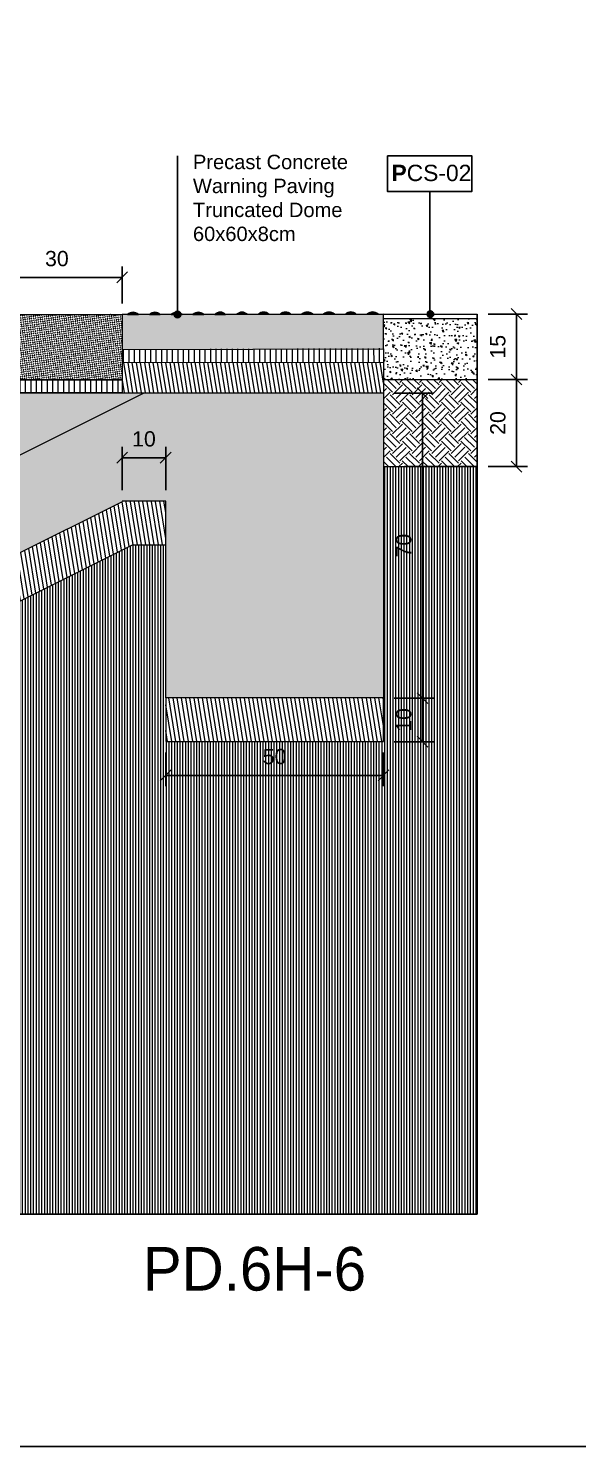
# Model space of a CAD drawing. Header units: metres. Extents: x -325 to 301, y -147 to 149.
# Drawn here: x 78.196 to 79.457, y 33.457 to 36.712 of the extents above; entities that cross this region are included whole.
import ezdxf

# ---------------------------------------------------------------- set-up
doc = ezdxf.new("R2010")
doc.units = ezdxf.units.M
doc.layers.get('Defpoints').update_dxf_attribs({"lineweight": 13})
doc.layers.add('-aux', color=50, linetype='Continuous', plot=False)
doc.layers.add('-AUX_MON', color=3, linetype='Continuous', plot=False)
doc.layers.add('0-TX-1_25', color=7, linetype='Continuous', true_color=0x3f4f7f)
doc.layers.add('3-TR-paviment fort', color=7, linetype='Continuous', true_color=0xd1d1d1)
for name, color, linetype, lineweight, true_color in [('03-TR-Paviment_08_Natural Stone Bleachers', 7, 'Continuous', 5, 0xafad9d), ('3-TR sorra granitica', 7, 'Continuous', 0, 0xf2dac9), ('3-TR tot_u', 7, 'Continuous', 5, 0x787878)]:
    doc.layers.add(name, color=color, linetype=linetype, lineweight=lineweight, true_color=true_color)
for name, color, linetype, lineweight in [('1-CM', 7, 'Continuous', 0), ('3-TR Formigó', 252, 'Continuous', 0), ('3-TR Seleccionat', 44, 'Continuous', 0), ('3-TR Tot-u', 37, 'Continuous', 0)]:
    doc.layers.add(name, color=color, linetype=linetype, lineweight=lineweight)
for name, color, linetype in [('1-SECCIÓ', 1, 'Continuous'), ('A-KEYPLAN_HATCH', 7, 'Continuous'), ('A_TEXT_2', 7, 'Continuous')]:
    doc.layers.add(name, color=color, linetype=linetype)
doc.styles.get("Standard").update_dxf_attribs({"font": 'arial.ttf'})
doc.styles.add('x-llegenda materials$0$ENGRAVERS', font='TT0586M.TTF')
doc.dimstyles.new('ISO-25', dxfattribs={"dimtxt": 0.1, "dimasz": 0.1, "dimexe": 0.1, "dimexo": 0.1, "dimgap": 0.1, "dimtad": 1, "dimdec": 0, "dimlfac": 100, "dimzin": 9, "dimtxsty": 'Standard', "dimblk": 'OBLIQUE', "dimcen": 0.1, "dimadec": 0, "dimazin": 0, "dimtfac": 1, "dimtdec": 0, "dimtmove": 0, "dimatfit": 3, "dimldrblk": 'OBLIQUE', "dimfxl": 1, "dimarcsym": 0})

# ---------------------------------------------------------------- blocks, each defined once
blk = doc.blocks.new('_Oblique')
at = {"color": 0, "lineweight": -2}
blk.add_line((-0.5, -0.5), (0.5, 0.5), dxfattribs=at)
blk = doc.blocks.new('*D1981')
at = {"layer": '0-TX-1_25', "color": 0, "lineweight": -2, "transparency": 16777216}
for p, q in [((79.2518, 36.0559), (79.3421, 36.0559)), ((79.3171, 36.0559), (79.3171, 35.9059)), ((79.2518, 35.9059), (79.3421, 35.9059))]:
    blk.add_line(p, q, dxfattribs=at)
at = {"layer": 'Defpoints', "color": 0, "transparency": 16777216}
for p in [(79.2268, 36.0559), (79.2268, 35.9059), (79.3171, 35.9059)]:
    blk.add_point(p, dxfattribs=at)
at = {"layer": '0-TX-1_25', "color": 0, "lineweight": -2, "transparency": 16777216, "xscale": 0.025, "yscale": 0.025, "zscale": 0.025}
for p, rotation in [((79.3171, 36.0559), 90), ((79.3171, 35.9059), 270)]:
    blk.add_blockref('_Oblique', p, dxfattribs=dict(at, rotation=rotation))
at = {"layer": '0-TX-1_25', "color": 0, "transparency": 16777216, "insert": (79.2743, 35.9809), "char_height": 0.035, "attachment_point": 5, "rotation": 90}
blk.add_mtext('15', dxfattribs=at)
blk = doc.blocks.new('*U1805')
at = {"layer": '3-TR-paviment fort'}
blk.add_hatch(color=256, dxfattribs=at).paths.add_polyline_path([(0.025, 0), (0.05, 0, 0.4)])
blk.add_lwpolyline([(0.025, 0), (0.05, 0)])
blk.add_arc((0.0375, -0.013125), 0.018125, 46.397181, 133.602819)
blk = doc.blocks.new('*U1806')
at = {"color": 0, "linetype": 'ByBlock', "lineweight": -2, "transparency": 16777216}
for p in [(0, 0.08), (0.05, 0.08), (0.1, 0.08), (0.15, 0.08), (0.2, 0.08), (0.25, 0.08), (0.3, 0.08), (0.35, 0.08), (0.4, 0.08), (0.45, 0.08), (0.5, 0.08), (0.55, 0.08)]:
    blk.add_blockref('*U1805', p, dxfattribs=at)
blk = doc.blocks.new('Warning Surface 600x600x80')
at = {"layer": '3-TR-paviment fort'}
blk.add_hatch(color=256, dxfattribs=at).paths.add_polyline_path([(0, 0.08), (0.6, 0.08), (0.6, 0), (0.0002, 0.0006)])
blk.add_lwpolyline([(0, 0.08), (0.6, 0.08)])
at = {"layer": '1-CM'}
blk.add_lwpolyline([(0.6, 0.08), (0, 0.08), (0, 0), (0.6, 0)], close=True, dxfattribs=at)
blk.add_blockref('*U1806', (-0.0125, 0))
blk = doc.blocks.new('POINT')
at = {"layer": '0-TX-1_25'}
h = blk.add_hatch(dxfattribs=at)
h.set_pattern_fill('ANGLE', color=256)
h.set_pattern_definition([(0, (-83.747, -12.726), (0, 6.985), [5.08, -1.905]), (90, (-83.747, -12.726), (-6.985, 4e-16), [5.08, -1.905])])
edge = h.paths.add_edge_path()
edge.add_arc((0, 0), 0.0075, 0, 360)
h = blk.add_hatch(color=256, dxfattribs=at)
h.dxf.hatch_style = 1
edge = h.paths.add_edge_path()
edge.add_arc((0, 0), 0.0075, 0, 360)
blk.add_circle((0, 0), 0.0075, dxfattribs=at)
blk = doc.blocks.new('*D1974')
at = {"layer": '0-TX-1_25', "color": 0, "lineweight": -2, "transparency": 16777216}
for p, q in [((78.1116, 36.08), (78.1116, 36.1652)), ((78.4116, 36.08), (78.4116, 36.1652)), ((78.1116, 36.1402), (78.4116, 36.1402))]:
    blk.add_line(p, q, dxfattribs=at)
at = {"layer": 'Defpoints', "color": 0, "transparency": 16777216}
for p in [(78.4116, 36.1402), (78.1116, 36.055), (78.4116, 36.055)]:
    blk.add_point(p, dxfattribs=at)
at = {"layer": '0-TX-1_25', "color": 0, "lineweight": -2, "transparency": 16777216, "xscale": 0.025, "yscale": 0.025, "zscale": 0.025, "rotation": 180}
blk.add_blockref('_Oblique', (78.1116, 36.1402), dxfattribs=at)
at = {"layer": '0-TX-1_25', "color": 0, "lineweight": -2, "transparency": 16777216, "xscale": 0.025, "yscale": 0.025, "zscale": 0.025}
blk.add_blockref('_Oblique', (78.4116, 36.1402), dxfattribs=at)
at = {"layer": '0-TX-1_25', "color": 0, "transparency": 16777216, "insert": (78.2616, 36.1831), "char_height": 0.035, "attachment_point": 5}
blk.add_mtext('30', dxfattribs=at)
blk = doc.blocks.new('hatch keyplan 2')
at = {"layer": 'A-KEYPLAN_HATCH'}
blk.add_lwpolyline([(0, 0.00548), (0.01287, 0.00548), (0.01287, 0), (0, 0)], close=True, dxfattribs=at)
blk = doc.blocks.new('hatch keyplan')
at = {"layer": 'A-KEYPLAN_HATCH'}
blk.add_blockref('hatch keyplan 2', (1.43058, 0.85215), dxfattribs=at)
blk = doc.blocks.new('PCS02')
at = {"layer": 'A-KEYPLAN_HATCH'}
blk.add_blockref('hatch keyplan', (-1.43058, -0.85215), dxfattribs=at)
at = {"layer": 'A_TEXT_2', "insert": (-0.0008, 0.00411), "char_height": 0.0025, "attachment_point": 1}
blk.add_mtext_dynamic_manual_height_columns('\\pi0.00139;{\\fArial|b1|i0|c0|p34;P}CS-02', width=0.0145619, gutter_width=0.015, heights=[0], dxfattribs=at)
blk = doc.blocks.new('*D2972')
at = {"layer": '0-TX-1_25', "color": 0, "lineweight": -2, "transparency": 16777216}
for p, q in [((79.2518, 35.9059), (79.3421, 35.9059)), ((79.3171, 35.9059), (79.3171, 35.7059)), ((79.2518, 35.7059), (79.3421, 35.7059))]:
    blk.add_line(p, q, dxfattribs=at)
at = {"layer": 'Defpoints', "color": 0, "transparency": 16777216}
for p in [(79.2268, 35.9059), (79.2268, 35.7059), (79.3171, 35.7059)]:
    blk.add_point(p, dxfattribs=at)
at = {"layer": '0-TX-1_25', "color": 0, "lineweight": -2, "transparency": 16777216, "xscale": 0.025, "yscale": 0.025, "zscale": 0.025}
for p, rotation in [((79.3171, 35.9059), 90), ((79.3171, 35.7059), 270)]:
    blk.add_blockref('_Oblique', p, dxfattribs=dict(at, rotation=rotation))
at = {"layer": '0-TX-1_25', "color": 0, "transparency": 16777216, "insert": (79.2743, 35.8059), "char_height": 0.035, "attachment_point": 5, "rotation": 90}
blk.add_mtext('20', dxfattribs=at)
blk = doc.blocks.new('*D2973')
at = {"layer": '0-TX-1_25', "color": 0, "lineweight": -2, "transparency": 16777216}
for p, q in [((78.5116, 35.05), (78.5116, 34.9723)), ((79.0116, 35.05), (79.0116, 34.9723)), ((78.5116, 34.9973), (79.0116, 34.9973))]:
    blk.add_line(p, q, dxfattribs=at)
at = {"layer": 'Defpoints', "color": 0, "transparency": 16777216}
for p in [(78.5116, 35.075), (79.0116, 35.075), (79.0116, 34.9973)]:
    blk.add_point(p, dxfattribs=at)
at = {"layer": '0-TX-1_25', "color": 0, "lineweight": -2, "transparency": 16777216, "xscale": 0.025, "yscale": 0.025, "zscale": 0.025, "rotation": 180}
blk.add_blockref('_Oblique', (78.5116, 34.9973), dxfattribs=at)
at = {"layer": '0-TX-1_25', "color": 0, "lineweight": -2, "transparency": 16777216, "xscale": 0.025, "yscale": 0.025, "zscale": 0.025}
blk.add_blockref('_Oblique', (79.0116, 34.9973), dxfattribs=at)
at = {"layer": '0-TX-1_25', "color": 0, "transparency": 16777216, "insert": (78.7616, 35.0402), "char_height": 0.035, "attachment_point": 5}
blk.add_mtext('50', dxfattribs=at)
blk = doc.blocks.new('*D2974')
at = {"layer": '0-TX-1_25', "color": 0, "lineweight": -2, "transparency": 16777216}
for p, q in [((79.0366, 35.8745), (79.1261, 35.8745)), ((79.1011, 35.8745), (79.1011, 35.1745)), ((79.0363, 35.1745), (79.1261, 35.1745))]:
    blk.add_line(p, q, dxfattribs=at)
at = {"layer": 'Defpoints', "color": 0, "transparency": 16777216}
for p in [(79.0116, 35.8745), (79.0113, 35.1745), (79.1011, 35.1745)]:
    blk.add_point(p, dxfattribs=at)
at = {"layer": '0-TX-1_25', "color": 0, "lineweight": -2, "transparency": 16777216, "xscale": 0.025, "yscale": 0.025, "zscale": 0.025}
for p, rotation in [((79.1011, 35.8745), 90), ((79.1011, 35.1745), 270)]:
    blk.add_blockref('_Oblique', p, dxfattribs=dict(at, rotation=rotation))
at = {"layer": '0-TX-1_25', "color": 0, "transparency": 16777216, "insert": (79.0583, 35.5245), "char_height": 0.035, "attachment_point": 5, "rotation": 90}
blk.add_mtext('70', dxfattribs=at)
blk = doc.blocks.new('*D2975')
at = {"layer": '0-TX-1_25', "color": 0, "lineweight": -2, "transparency": 16777216}
for p, q in [((79.0363, 35.1745), (79.1261, 35.1745)), ((79.1011, 35.1745), (79.1011, 35.0745)), ((79.0363, 35.0745), (79.1261, 35.0745))]:
    blk.add_line(p, q, dxfattribs=at)
at = {"layer": 'Defpoints', "color": 0, "transparency": 16777216}
for p in [(79.0113, 35.1745), (79.0113, 35.0745), (79.1011, 35.0745)]:
    blk.add_point(p, dxfattribs=at)
at = {"layer": '0-TX-1_25', "color": 0, "lineweight": -2, "transparency": 16777216, "xscale": 0.025, "yscale": 0.025, "zscale": 0.025}
for p, rotation in [((79.1011, 35.1745), 90), ((79.1011, 35.0745), 270)]:
    blk.add_blockref('_Oblique', p, dxfattribs=dict(at, rotation=rotation))
at = {"layer": '0-TX-1_25', "color": 0, "transparency": 16777216, "insert": (79.0583, 35.1245), "char_height": 0.035, "attachment_point": 5, "rotation": 90}
blk.add_mtext('10', dxfattribs=at)
blk = doc.blocks.new('*D2979')
at = {"layer": '0-TX-1_25', "color": 0, "lineweight": -2, "transparency": 16777216}
for p, q in [((78.4116, 35.6515), (78.4116, 35.7514)), ((78.5116, 35.6515), (78.5116, 35.7514)), ((78.4116, 35.7264), (78.5116, 35.7264))]:
    blk.add_line(p, q, dxfattribs=at)
at = {"layer": 'Defpoints', "color": 0, "transparency": 16777216}
for p in [(78.5116, 35.7264), (78.4116, 35.6265), (78.5116, 35.6265)]:
    blk.add_point(p, dxfattribs=at)
at = {"layer": '0-TX-1_25', "color": 0, "lineweight": -2, "transparency": 16777216, "xscale": 0.025, "yscale": 0.025, "zscale": 0.025, "rotation": 180}
blk.add_blockref('_Oblique', (78.4116, 35.7264), dxfattribs=at)
at = {"layer": '0-TX-1_25', "color": 0, "lineweight": -2, "transparency": 16777216, "xscale": 0.025, "yscale": 0.025, "zscale": 0.025}
blk.add_blockref('_Oblique', (78.5116, 35.7264), dxfattribs=at)
at = {"layer": '0-TX-1_25', "color": 0, "transparency": 16777216, "insert": (78.4616, 35.7693), "char_height": 0.035, "attachment_point": 5}
blk.add_mtext('10', dxfattribs=at)

msp = doc.modelspace()

# ---------------------------------------------------------------- hatches: boundary and pattern name
at = {"layer": '03-TR-Paviment_08_Natural Stone Bleachers'}
h = msp.add_hatch(dxfattribs=at)
h.set_pattern_fill('DASH', color=256, scale=0.0011, angle=233, style=0, double=1)
h.set_pattern_definition([(233, (13.876961, -16.611017), (0.00068739555, -0.00489107349), [0.0034925, -0.0034925])])
h.paths.add_polyline_path([(78.1116, 35.905), (78.4116, 35.905), (78.4116, 36.055), (78.1116, 36.055)])
at = {"layer": '3-TR Formigó'}
h = msp.add_hatch(dxfattribs=at)
h.set_pattern_fill('ANSI31', color=256, scale=0.003, angle=234.175244, style=0)
h.paths.add_polyline_path([(78.4116, 35.945), (78.4116, 35.905), (78.4116, 35.875), (79.0116, 35.875), (79.0118, 35.9059), (79.0118, 35.9459)])
h = msp.add_hatch(dxfattribs=at)
h.set_pattern_fill('ANSI31', color=256, scale=0.003, angle=234.1752)
h.set_pattern_definition([(279.175244, (-132.160524, -9.211241), (0.00940313004, 0.0015188056), [])])
h.paths.add_polyline_path([(78.4116, 35.625), (76.8015, 34.8215), (76.8015, 34.7097), (78.4353, 35.5265), (78.5116, 35.5265), (78.5116, 35.6265)])
h = msp.add_hatch(dxfattribs=at)
h.set_pattern_fill('ANSI31', color=256, scale=0.003, angle=234.1752)
h.set_pattern_definition([(279.175244, (-130.697309, -8.795175), (0.00940313004, 0.0015188056), [])])
h.paths.add_polyline_path([(79.0117, 35.175), (78.5117, 35.175), (78.5116, 35.075), (79.0116, 35.075)])
at = {"layer": '3-TR Seleccionat'}
h = msp.add_hatch(dxfattribs=at)
h.set_pattern_fill('ANSI31', color=256, scale=0.002, angle=225)
h.set_pattern_definition([(270, (3.6402144, 0), (0.00635, -9e-19), [])])
h.paths.add_polyline_path([(79.0116, 35.7059), (79.0116, 35.075), (78.5116, 35.075), (78.5116, 35.5265), (78.4353, 35.5265), (76.8015, 34.7097), (76.8015, 34.065), (76.3015, 34.065), (76.3015, 34.665), (76.2268, 34.665), (76.2268, 33.9904), (79.2268, 33.9904), (79.2268, 35.5759), (79.2268, 35.7059)])
at = {"layer": '3-TR sorra granitica'}
h = msp.add_hatch(dxfattribs=at)
h.set_pattern_fill('LINE', color=256, scale=0.1, angle=54.368, style=0)
h.set_pattern_definition([(90.014497, (103.374647, 244.116687), (-0.0124999996, -3.1627e-06), [])])
h.paths.add_polyline_path([(79.2771, 35.9547), (79.2765, 35.9255), (79.2768, 35.9259), (79.2768, 35.9559)])
h.paths.add_polyline_path([(78.4117, 35.945), (79.0118, 35.9459), (79.0118, 35.9554), (79.0072, 35.9559), (79.0091, 35.9774), (78.4118, 35.975)])
h = msp.add_hatch(dxfattribs=at)
h.set_pattern_fill('LINE', color=256, scale=0.1, angle=54.368, style=0)
h.set_pattern_definition([(90.014497, (103.274647, 244.080847), (-0.0124999996, -3.1627e-06), [])])
h.paths.add_polyline_path([(78.3215, 35.875), (78.3215, 35.905), (78.1114, 35.905), (78.1116, 35.905), (78.1114, 35.895), (78.1614, 35.895), (78.1614, 35.875)])
h.paths.add_polyline_path([(78.4116, 35.9048), (78.3177, 35.905), (78.3212, 35.8754), (78.4116, 35.8752)])
at = {"layer": '3-TR Tot-u'}
h = msp.add_hatch(dxfattribs=at)
h.set_pattern_fill('EARTH', color=256, scale=0.005, angle=-80.8248, style=0)
h.set_pattern_definition([(44.999999995, (-269452.96592, 738598.83365), (3.8e-12, 0.0449012806053), [0.03175, -0.03175]), (44.999999995, (-269452.97434, 738598.84207), (3.8e-12, 0.0449012806053), [0.03175, -0.03175]), (44.999999995, (-269452.982758, 738598.850488), (3.8e-12, 0.0449012806053), [0.03175, -0.03175]), (134.999999995, (-269452.982758, 738598.8561), (-0.0449012806053, 3.8e-12), [0.03175, -0.03175]), (134.999999995, (-269452.97434, 738598.86452), (-0.0449012806053, 3.8e-12), [0.03175, -0.03175]), (134.999999995, (-269452.96592, 738598.87294), (-0.0449012806053, 3.8e-12), [0.03175, -0.03175])])
h.paths.add_polyline_path([(79.2268, 35.7059), (79.2268, 35.9059), (79.0116, 35.9059), (79.0118, 35.7059)])
at = {"layer": '3-TR tot_u'}
h = msp.add_hatch(dxfattribs=at)
h.set_pattern_fill('AR-CONC', color=256, scale=0.0002, angle=90.2664)
h.set_pattern_definition([(140.266414, (53.45147, -32.427568), (0.003018359, 0.036451363), [0.00381, -0.04191]), (85.266414, (53.45147, -32.427568), (-0.038178181, -0.007226283), [0.003048, -0.033528117]), (190.71786, (53.451723, -32.42453), (-0.035159821, 0.02922508), [0.003238002, -0.035618049]), (136.450614, (53.44131, -32.427615), (0.008156283, 0.05425432), [0.005715, -0.062865]), (186.90197, (53.44199, -32.423094), (-0.049705466, 0.047250218), [0.004857005, -0.05342712]), (81.450565, (53.44131, -32.427615), (-0.049705466, 0.047250218), [0.004571993, -0.050291946]), (111.266414, (53.443828, -32.422523), (0.020311824, 0.030417653), [0.00381, -0.04191]), (56.266414, (53.443828, -32.422523), (-0.036894668, 0.012188985), [0.003048, -0.033528]), (161.71786, (53.44552, -32.41999), (-0.016582845, 0.042606638), [0.003238002, -0.035617988]), (127.766414, (53.451471, -32.427568), (-0.0169136972, 0.0005390813), [0, -0.0331216, 0, -0.034036, 0, -0.033655]), (97.766414, (53.451471, -32.427568), (-0.020098038, 0.0132706243), [0, -0.0194056, 0, -0.0323596, 0, -0.012827]), (57.766414, (53.451524, -32.438896), (0.0010196429, 0.0271231534), [0, -0.0127, 0, -0.039624, 0, -0.052578]), (47.766414, (53.451548, -32.443976), (-0.005222997, 0.0296018704), [0, -0.01651, 0, -0.0263144, 0, -0.037338])])
h.paths.add_polyline_path([(79.2268, 35.9059), (79.2268, 36.0459), (79.0116, 36.0459), (79.0117, 36.0051), (79.0116, 36.005), (79.0116, 35.9059)])
h = msp.add_hatch(dxfattribs=at)
h.set_pattern_fill('AR-CONC', color=256, scale=0.00025, angle=90.2657)
h.set_pattern_definition([(140.265705, (7.401056, -4.337757), (0.003773512, 0.045564157), [0.0047625, -0.0523875]), (85.265705, (7.401056, -4.337757), (-0.047722838, -0.009032263), [0.00381, -0.041910146]), (190.71715, (7.40137, -4.33396), (-0.043949324, 0.036531893), [0.004047502, -0.04452256]), (136.449905, (7.388356, -4.337816), (0.010196192, 0.067817773), [0.00714375, -0.07858125]), (186.90126, (7.389206, -4.332164), (-0.0621311, 0.05906354), [0.006071256, -0.0667839]), (81.44986, (7.388356, -4.337816), (-0.0621311, 0.05906354), [0.00571499, -0.062864933]), (111.265705, (7.3915, -4.33145), (0.02539025, 0.038021752), [0.0047625, -0.0523875]), (56.265705, (7.3915, -4.33145), (-0.046118147, 0.015236802), [0.00381, -0.04191]), (161.71715, (7.393618, -4.328283), (-0.020727897, 0.053258554), [0.004047502, -0.044522484]), (127.765705, (7.401056, -4.337757), (-0.0211421132, 0.0006741133), [0, -0.041402, 0, -0.042545, 0, -0.04206875]), (97.765705, (7.401056, -4.337757), (-0.025122342, 0.016588591), [0, -0.024257, 0, -0.0404495, 0, -0.01603375]), (57.765705, (7.401122, -4.351917), (0.001274973, 0.033903926), [0, -0.015875, 0, -0.04953, 0, -0.0657225]), (47.765705, (7.40115, -4.358267), (-0.006528289, 0.037002419), [0, -0.0206375, 0, -0.032893, 0, -0.0466725])])
h.paths.add_polyline_path([(77.9086, 35.375), (78.4116, 35.625), (78.5116, 35.6265), (78.5116, 35.175), (79.0116, 35.175), (79.0118, 35.875), (78.4116, 35.875), (78.1616, 35.875), (78.1616, 35.725), (77.8616, 35.725), (77.8614, 35.575), (77.5612, 35.575), (77.5615, 35.425), (77.2614, 35.425), (77.2614, 35.275), (76.9612, 35.275), (76.9614, 35.125), (76.6015, 35.125), (76.6015, 34.9451), (76.6015, 34.865), (76.3015, 34.865), (76.3015, 34.165), (76.8015, 34.165), (76.8015, 34.8215)])

# ---------------------------------------------------------------- linework, layer by layer
at = {"layer": '-aux'}
for points in [[(76.2268, 33.9904), (79.2268, 33.9904)], [(12.2345, 33.4567), (142.2345, 33.4567)]]:
    msp.add_lwpolyline(points, dxfattribs=at)
at = {"layer": '-AUX_MON'}
msp.add_circle((76.3843, 39.3031), 2.7993, dxfattribs=at)
at = {"layer": '0-TX-1_25'}
for points in [[(78.5387, 36.0595), (78.5386, 36.4191)], [(79.1177, 36.0559), (79.1177, 36.337)]]:
    msp.add_lwpolyline(points, dxfattribs=at)
at = {"layer": '1-CM'}
msp.add_line((78.4118, 35.945), (79.0118, 35.9459), dxfattribs=at)
for points in [[(78.1116, 36.055), (78.4116, 36.055), (78.4116, 35.905), (78.1116, 35.905)], [(78.4116, 35.905), (78.4116, 35.875), (78.1614, 35.875), (78.1614, 35.895), (78.1115, 35.895), (78.1115, 35.905)]]:
    msp.add_lwpolyline(points, close=True, dxfattribs=at)
for points in [[(79.0116, 36.0559), (79.2268, 36.0559)], [(79.0116, 36.0459), (79.2268, 36.0459)], [(79.0118, 35.9759), (79.0118, 35.9059)], [(79.0116, 35.9059), (79.2268, 35.9059)], [(79.0118, 35.9059), (79.0118, 35.7059)], [(76.8015, 34.165), (76.3015, 34.165), (76.3015, 34.865), (76.6015, 34.865), (76.6015, 34.9451), (76.6015, 35.125), (76.9614, 35.125), (76.9612, 35.275), (77.2614, 35.275), (77.2614, 35.425), (77.5615, 35.425), (77.5612, 35.575), (77.8614, 35.575), (77.8616, 35.725), (78.1616, 35.725), (78.1616, 35.875), (79.0118, 35.875), (79.0118, 35.175)], [(78.4116, 35.875), (79.0116, 35.875), (79.0116, 35.175), (78.5116, 35.175), (78.5116, 35.6265), (78.4116, 35.6265)], [(79.0116, 35.7059), (79.2268, 35.7059)], [(79.2268, 35.7059), (79.0597, 35.7059)], [(78.4116, 35.625), (77.9086, 35.375), (76.8015, 34.8215), (76.8015, 34.165)], [(76.8015, 34.7097), (78.4353, 35.5265), (78.5116, 35.5265)], [(78.5116, 35.175), (78.5116, 35.075), (79.0116, 35.075), (79.0116, 35.175)]]:
    msp.add_lwpolyline(points, dxfattribs=at)
at = {"layer": '1-CM', "color": 251, "true_color": 0x636466}
msp.add_lwpolyline([(76.6015, 34.9451), (78.4617, 35.875)], dxfattribs=at)
at = {"layer": '1-SECCIÓ'}
msp.add_line((79.2268, 36.0559), (79.2268, 33.9904), dxfattribs=at)

# ---------------------------------------------------------------- block references
at = {"color": 244, "true_color": 0x991b1e, "xscale": 14.99999999999007, "yscale": 14.99999999999007, "zscale": 14.99999999999007}
msp.add_blockref('PCS02', (79.0211, 36.337), dxfattribs=at)
at = {"layer": '0-TX-1_25'}
for p in [(78.5387, 36.055), (79.1192, 36.0559)]:
    msp.add_blockref('POINT', p, dxfattribs=at)
at = {"layer": '1-CM', "rotation": 0.08027133648920906}
msp.add_blockref('Warning Surface 600x600x80', (78.4118, 35.975), dxfattribs=at)

# ---------------------------------------------------------------- texts
at = {"layer": '-aux', "insert": (78.459, 33.9148), "char_height": 0.1, "width": 19.210099, "attachment_point": 1, "style": 'x-llegenda materials$0$ENGRAVERS'}
msp.add_mtext('PD.6H-6', dxfattribs=at)
at = {"layer": '0-TX-1_25', "insert": (78.5741, 36.4216), "char_height": 0.033, "attachment_point": 1}
msp.add_mtext_dynamic_manual_height_columns('Precast Concrete Warning Paving\\PTruncated Dome 60x60x8cm', width=0.514074, gutter_width=12.5, heights=[0], dxfattribs=at)

# ---------------------------------------------------------------- dimensions: what is measured, and where the dimension line sits
at = {"layer": '0-TX-1_25'}
for base, p1, p2, picture, middle in [((78.4116, 36.1402), (78.1116, 36.055), (78.4116, 36.055), '*D1974', (78.2616, 36.1831)), ((78.5116, 35.7264), (78.4116, 35.6265), (78.5116, 35.6265), '*D2979', (78.4616, 35.7693)), ((79.0116, 34.9973), (78.5116, 35.075), (79.0116, 35.075), '*D2973', (78.7616, 35.0402))]:
    dim = msp.add_linear_dim(base=base, p1=p1, p2=p2, dimstyle='ISO-25', override={"dimtxt": 0.035, "dimasz": 0.025, "dimexe": 0.025, "dimexo": 0.025, "dimgap": 0.025, "dimblk1": 'Oblique', "dimblk2": 'Oblique', "dimsah": 1, "dimfxl": 0.1, "dimfxlon": 1, "dimarcsym": 1}, dxfattribs=at)
    dim.commit()
    dim.dimension.update_dxf_attribs({"geometry": picture, "text_midpoint": middle})
for base, p1, p2, picture, middle in [((79.3171, 35.9059), (79.2268, 36.0559), (79.2268, 35.9059), '*D1981', (79.2743, 35.9809)), ((79.3171, 35.7059), (79.2268, 35.9059), (79.2268, 35.7059), '*D2972', (79.2743, 35.8059)), ((79.1011, 35.1745), (79.0116, 35.8745), (79.0113, 35.1745), '*D2974', (79.0583, 35.5245)), ((79.1011, 35.0745), (79.0113, 35.1745), (79.0113, 35.0745), '*D2975', (79.0583, 35.1245))]:
    dim = msp.add_linear_dim(base=base, p1=p1, p2=p2, angle=90, dimstyle='ISO-25', override={"dimtxt": 0.035, "dimasz": 0.025, "dimexe": 0.025, "dimexo": 0.025, "dimgap": 0.025, "dimblk1": 'Oblique', "dimblk2": 'Oblique', "dimsah": 1, "dimfxl": 0.1, "dimfxlon": 1, "dimarcsym": 1}, dxfattribs=at)
    dim.commit()
    dim.dimension.update_dxf_attribs({"geometry": picture, "text_midpoint": middle})

doc.saveas('drawing.dxf')
